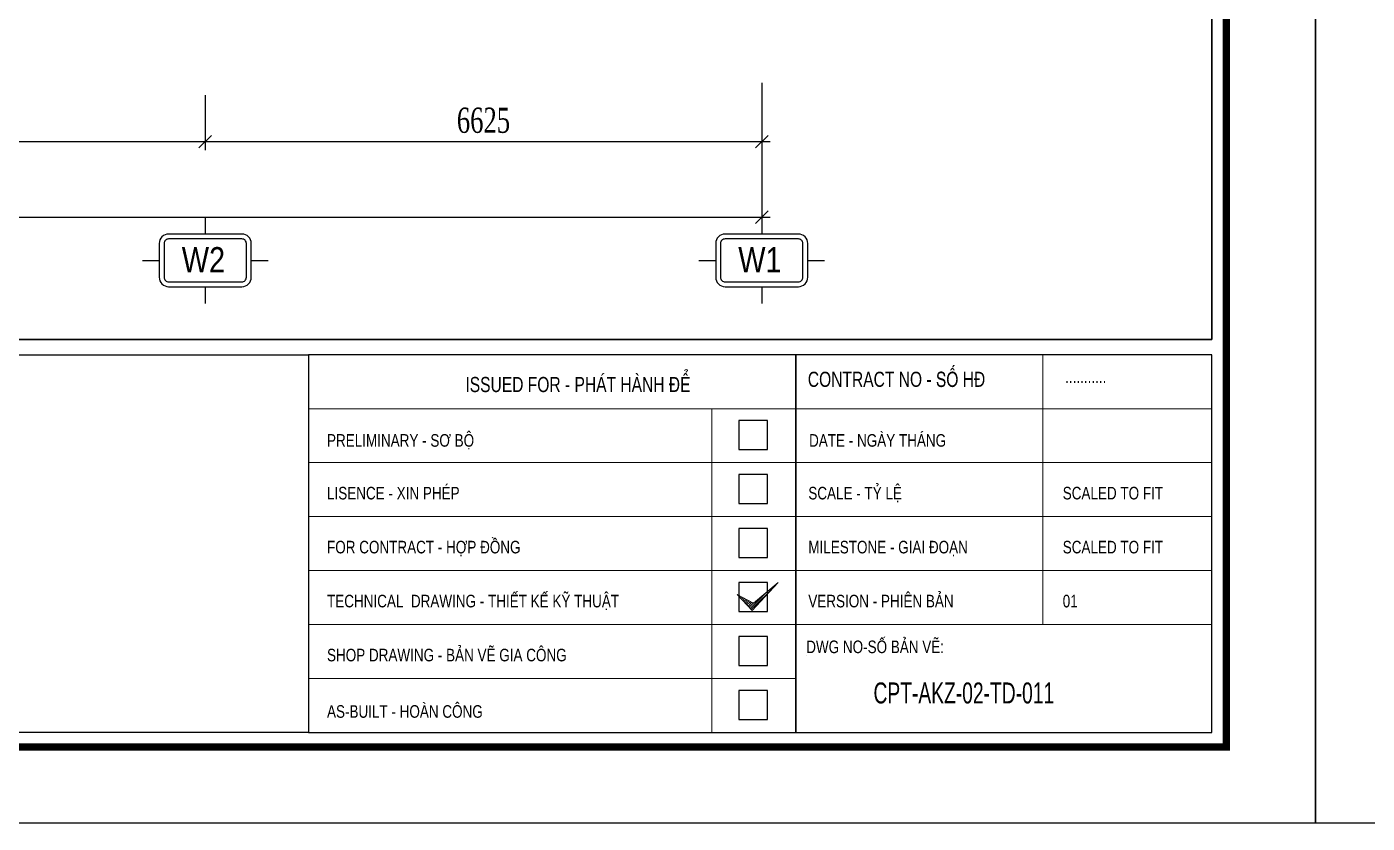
# Model space of a CAD drawing. Header units: inches. Extents: x 315041 to 662841, y -45540 to -35018.
# Drawn here: x 330050 to 330209.6, y -36581.1 to -36486.3 of the extents above; entities that cross this region are included whole.
import ezdxf
from ezdxf.enums import TextEntityAlignment as Align

# ---------------------------------------------------------------- set-up
doc = ezdxf.new("R2010")
doc.units = ezdxf.units.IN
doc.header["$MEASUREMENT"] = 0
for name, color, linetype in [('2', 2, 'Continuous'), ('3', 3, 'Continuous'), ('7', 7, 'Continuous'), ('8', 8, 'Continuous'), ('BAO KHUNG', 31, 'Continuous'), ('Fast RSQ_A2 Frame$0$Khung ten', 4, 'Continuous')]:
    doc.layers.add(name, color=color, linetype=linetype)
doc.layers.add('Cover text', color=7, linetype='Continuous', true_color=0x52370f)
for name, color, linetype, lineweight in [('DETAIL$0$S-Dim', 8, 'Continuous', 20), ('DETAIL$0$S-Hatch', 8, 'Continuous', 13), ('S-Hatch', 8, 'Continuous', 9)]:
    doc.layers.add(name, color=color, linetype=linetype, lineweight=lineweight)
doc.styles.add('hx2', font='VHARIALN.TTF')
doc.styles.add('ST1', font='times.ttf', dxfattribs={"width": 0.7})
doc.styles.get("Standard").update_dxf_attribs({"font": 'VHARIALN.TTF'})
doc.styles.add('style2', font='VHAVANI.TTF')
doc.styles.add('TIEU DE', font='VHARIALN.TTF', dxfattribs={"width": 0.8})
doc.dimstyles.new('100', dxfattribs={"dimtxt": 3, "dimasz": 1.5, "dimexe": 1, "dimexo": 0, "dimgap": 1, "dimtad": 1, "dimdec": 0, "dimlfac": 100, "dimzin": 0, "dimdsep": 46, "dimtxsty": 'ST1', "dimblk": 'OBLIQUE', "dimcen": 1, "dimdle": 1, "dimclrd": 8, "dimclre": 8, "dimclrt": 3, "dimadec": 0, "dimazin": 0, "dimtfac": 1, "dimtdec": 0, "dimtix": 1, "dimtmove": 1, "dimatfit": 3, "dimfxl": 0, "dimtfill": 1, "dimtolj": 1, "dimtzin": 0, "dimlwd": -1, "dimlwe": -1, "dimarcsym": 1})

# ---------------------------------------------------------------- blocks, each defined once
blk = doc.blocks.new('DETAIL$0$MARK')
at = {"layer": 'DETAIL$0$S-Hatch', "linetype": 'Continuous'}
h = blk.add_hatch(dxfattribs=at)
h.set_pattern_fill('ANSI31', color=256, scale=50, style=0)
h.paths.add_polyline_path([(1667849.6, -1156933.2), (1667909.3, -1156997), (1668012, -1156885.1), (1667913.5, -1156966.7)])
at = {"layer": 'DETAIL$0$S-Dim', "linetype": 'Continuous'}
blk.add_lwpolyline([(1667849.6, -1156933.2), (1667909.3, -1156997), (1668012, -1156885.1), (1667913.5, -1156966.7), (1667849.6, -1156933.2)], dxfattribs=at)
blk = doc.blocks.new('A$C75D82031')
at = {"layer": '2', "color": 157, "linetype": 'Continuous'}
blk.add_lwpolyline([(0, 420), (594, 420), (594, 0), (0, 0)], close=True, dxfattribs=at)
at = {"layer": '7', "color": 147, "linetype": 'Continuous'}
blk.add_lwpolyline([(12.33, 57.61), (581.67, 57.61), (581.67, 409.19), (12.33, 409.19)], close=True, dxfattribs=at)
at = {"layer": 'BAO KHUNG', "color": 167, "linetype": 'Continuous', "const_width": 0.871}
blk.add_lwpolyline([(10.59, 9.07), (583.41, 9.07), (583.41, 410.93), (10.59, 410.93)], close=True, dxfattribs=at)
at = {"layer": 'BAO KHUNG', "color": 7}
for points in [[(211.89, 55.81), (474.14, 55.81), (474.14, 10.81), (211.89, 10.81)], [(474.14, 10.81), (532.16, 10.81), (532.16, 55.81), (474.14, 55.81)], [(532.16, 10.81), (581.67, 10.81), (581.67, 55.81), (532.16, 55.81)]]:
    blk.add_lwpolyline(points, close=True, dxfattribs=at)
at = {"layer": 'Fast RSQ_A2 Frame$0$Khung ten', "color": 7, "ltscale": 1000}
for points in [[(525.34, 44.51), (528.78, 44.51), (528.78, 47.96), (525.34, 47.96)], [(525.34, 38.09), (528.78, 38.09), (528.78, 41.53), (525.34, 41.53)], [(525.34, 31.66), (528.78, 31.66), (528.78, 35.1), (525.34, 35.1)], [(525.34, 25.23), (528.78, 25.23), (528.78, 28.67), (525.34, 28.67)], [(525.34, 18.8), (528.78, 18.8), (528.78, 22.24), (525.34, 22.24)], [(525.34, 12.37), (528.78, 12.37), (528.78, 15.81), (525.34, 15.81)]]:
    blk.add_lwpolyline(points, close=True, dxfattribs=at)
at = {"layer": 'S-Hatch'}
for p, q in [((561.54, 55.81), (561.54, 23.67)), ((474.14, 49.38), (532.16, 49.38)), ((522.13, 10.81), (522.13, 49.38)), ((532.16, 49.38), (581.67, 49.38)), ((474.14, 42.95), (532.16, 42.95)), ((532.16, 42.95), (581.67, 42.95)), ((474.14, 36.52), (532.16, 36.52)), ((532.16, 36.52), (581.67, 36.52)), ((474.14, 30.1), (532.16, 30.1)), ((532.16, 30.1), (581.67, 30.1)), ((474.14, 23.67), (532.16, 23.67)), ((532.16, 23.67), (581.67, 23.67)), ((474.14, 17.24), (532.16, 17.24))]:
    blk.add_line(p, q, dxfattribs=at)
at = {"layer": 'DETAIL$0$S-Dim', "linetype": 'Continuous', "xscale": 0.02999999996973202, "yscale": 0.02999999996973202, "zscale": 0.02999999996973202}
blk.add_blockref('DETAIL$0$MARK', (-49510.32, 34735.23), dxfattribs=at)
at = {"layer": 'BAO KHUNG', "color": 7, "linetype": 'Continuous', "width": 0.9}
blk.add_text('CONTRACT NO - Sè H§', height=1.8, dxfattribs=at).set_placement((533.57, 51.98))
blk.add_text('ISSUED FOR - PHÁT HÀNH ĐỂ ', height=1.8, dxfattribs=at).set_placement((506.46, 51.36), align=Align.CENTER)
at = {"layer": 'BAO KHUNG', "color": 109, "linetype": 'Continuous', "style": 'style2', "width": 0.8}
blk.add_text('...........', height=1.5, dxfattribs=at).set_placement((564.21, 52.44))
at = {"layer": 'Cover text', "linetype": 'Continuous', "style": 'style2', "width": 0.8}
for s, p in [('PRELIMINARY - S¥ Bé', (476.33, 44.85)), ('date - NGµY TH¸NG', (533.72, 44.85)), ('LISENCE - XIN PHÐP', (476.33, 38.57)), ('scale - tû lÖ', (533.63, 38.57)), ('scaled to fit', (563.92, 38.57)), ('FOR CONTRACT - HîP §åNG', (476.33, 32.14)), ('MILESTONE - GIAI §O¹N', (533.63, 32.14)), ('scaled to fit', (563.92, 32.14)), ('TECHNICAL  DRAWING - THIÕT KÕ Kü THUËT', (476.33, 25.71)), ('VERSION - PHI£N B¶N', (533.63, 25.71)), ('01', (563.92, 25.71)), ('SHOP DRAWING - B¶N VÏ GIA C¤NG', (476.33, 19.28)), ('%%u%%udwg no-sè b¶n vÏ:', (533.38, 20.26)), ('AS-BUILT - HOµN C¤NG', (476.33, 12.56))]:
    blk.add_text(s, height=1.5, dxfattribs=at).set_placement(p)
blk = doc.blocks.new('_Oblique')
at = {"color": 0, "linetype": 'ByBlock', "lineweight": -2}
blk.add_line((-0.5, -0.5), (0.5, 0.5), dxfattribs=at)
blk = doc.blocks.new('*D337')
at = {"color": 8, "linetype": 'Continuous', "transparency": 16777216}
for p, q in [((330005.03, -36494.42), (330005.03, -36500.94)), ((330071.28, -36494.42), (330071.28, -36500.94)), ((330004.03, -36499.94), (330072.28, -36499.94))]:
    blk.add_line(p, q, dxfattribs=at)
at = {"layer": 'Defpoints', "color": 0, "transparency": 16777216}
for p in [(330005.03, -36494.42), (330071.28, -36494.42), (330071.28, -36499.94)]:
    blk.add_point(p, dxfattribs=at)
at = {"color": 8, "transparency": 16777216, "xscale": 1.5, "yscale": 1.5, "zscale": 1.5, "rotation": 180}
blk.add_blockref('_Oblique', (330005.03, -36499.94), dxfattribs=at)
at = {"color": 8, "transparency": 16777216, "xscale": 1.5, "yscale": 1.5, "zscale": 1.5}
blk.add_blockref('_Oblique', (330071.28, -36499.94), dxfattribs=at)
at = {"color": 3, "transparency": 16777216, "insert": (330038.15, -36497.41), "char_height": 3, "attachment_point": 5, "style": 'ST1', "bg_fill": 3, "box_fill_scale": 1.25, "bg_fill_color": 256, "bg_fill_true_color": 13158600, "bg_fill_transparency": 16677532}
blk.add_mtext('\\A1;6625', dxfattribs=at)
blk = doc.blocks.new('*D338')
at = {"color": 8, "linetype": 'Continuous', "transparency": 16777216}
for p, q in [((330071.28, -36494.42), (330071.28, -36500.94)), ((330137.53, -36494.42), (330137.53, -36500.94)), ((330070.28, -36499.94), (330138.53, -36499.94))]:
    blk.add_line(p, q, dxfattribs=at)
at = {"layer": 'Defpoints', "color": 0, "transparency": 16777216}
for p in [(330071.28, -36494.42), (330137.53, -36494.42), (330137.53, -36499.94)]:
    blk.add_point(p, dxfattribs=at)
at = {"color": 8, "transparency": 16777216, "xscale": 1.5, "yscale": 1.5, "zscale": 1.5, "rotation": 180}
blk.add_blockref('_Oblique', (330071.28, -36499.94), dxfattribs=at)
at = {"color": 8, "transparency": 16777216, "xscale": 1.5, "yscale": 1.5, "zscale": 1.5}
blk.add_blockref('_Oblique', (330137.53, -36499.94), dxfattribs=at)
at = {"color": 3, "transparency": 16777216, "insert": (330104.4, -36497.41), "char_height": 3, "attachment_point": 5, "style": 'ST1', "bg_fill": 3, "box_fill_scale": 1.25, "bg_fill_color": 256, "bg_fill_true_color": 13158600, "bg_fill_transparency": 1019152}
blk.add_mtext('\\A1;6625', dxfattribs=at)
blk = doc.blocks.new('*D339')
at = {"color": 8, "linetype": 'Continuous', "transparency": 16777216}
for p, q in [((329938.78, -36492.92), (329938.78, -36509.95)), ((330137.53, -36492.92), (330137.53, -36509.95)), ((329937.78, -36508.95), (330138.53, -36508.95))]:
    blk.add_line(p, q, dxfattribs=at)
at = {"layer": 'Defpoints', "color": 0, "transparency": 16777216}
for p in [(329938.78, -36492.92), (330137.53, -36492.92), (330137.53, -36508.95)]:
    blk.add_point(p, dxfattribs=at)
at = {"color": 8, "transparency": 16777216, "xscale": 1.5, "yscale": 1.5, "zscale": 1.5, "rotation": 180}
blk.add_blockref('_Oblique', (329938.78, -36508.95), dxfattribs=at)
at = {"color": 8, "transparency": 16777216, "xscale": 1.5, "yscale": 1.5, "zscale": 1.5}
blk.add_blockref('_Oblique', (330137.53, -36508.95), dxfattribs=at)
at = {"color": 3, "transparency": 16777216, "insert": (330038.15, -36506.42), "char_height": 3, "attachment_point": 5, "style": 'ST1', "bg_fill": 3, "box_fill_scale": 1.25, "bg_fill_color": 256, "bg_fill_true_color": 13158600, "bg_fill_transparency": 16677532}
blk.add_mtext('\\A1;19875', dxfattribs=at)
blk = doc.blocks.new('TENTRUC')
at = {"layer": '7'}
for p, q in [((0, 8.27), (0, 10.26)), ((-7.48, 5.13), (-5.48, 5.13)), ((5.48, 5.13), (7.48, 5.13)), ((0, 0), (0, 2))]:
    blk.add_line(p, q, dxfattribs=at)
blk.add_lwpolyline([(-4.36, 8.27), (4.36, 8.27, -0.414214), (5.48, 7.14), (5.48, 3.12, -0.414214), (4.36, 2), (-4.36, 2, -0.414214), (-5.48, 3.12), (-5.48, 7.14, -0.414214)], format="xyb", close=True, dxfattribs=at)
at = {"layer": '8', "ltscale": 15}
blk.add_lwpolyline([(-4.36, 7.68), (4.36, 7.68, -0.414214), (4.9, 7.14), (4.9, 3.12, -0.414214), (4.36, 2.58), (-4.36, 2.58, -0.414214), (-4.9, 3.12), (-4.9, 7.14, -0.414214)], format="xyb", close=True, dxfattribs=at)
at = {"layer": '3', "style": 'hx2'}
blk.add_attdef('TR', text='', height=2.9, dxfattribs=at).set_placement((-0.16, 3.83), align=Align.CENTER)

msp = doc.modelspace()

# ---------------------------------------------------------------- block references
at = {"color": 1}
for p in [(329609.4423, -36581.1298), (330203.4423, -36581.1298)]:
    msp.add_blockref('A$C75D82031', p, dxfattribs=at)

# ---------------------------------------------------------------- texts
at = {"color": 3, "ltscale": 0.5, "style": 'TIEU DE', "width": 0.8}
msp.add_attdef('CPT-AKZ-02-TD-011', text='KC-01', height=2.5, dxfattribs=at).set_placement((330161.5855, -36565.6148), align=Align.MIDDLE_CENTER)

# ---------------------------------------------------------------- next in the draw order: dimensions: what is measured, and where the dimension line sits
at = {"color": 8}
dim = msp.add_linear_dim(base=(330071.2756, -36499.9405), p1=(330005.0256, -36494.4172), p2=(330071.2756, -36494.4172), dimstyle='100', dxfattribs=at)
dim.commit()
dim.dimension.update_dxf_attribs({"geometry": '*D337', "text_midpoint": (330038.1506, -36497.4146)})

# ---------------------------------------------------------------- next in the draw order: dimensions: what is measured, and where the dimension line sits
dim = msp.add_linear_dim(base=(330137.5256, -36499.9405), p1=(330071.2756, -36494.4172), p2=(330137.5256, -36494.4172), dimstyle='100', dxfattribs=at)
dim.commit()
dim.dimension.update_dxf_attribs({"geometry": '*D338', "text_midpoint": (330104.4006, -36497.4146)})

# ---------------------------------------------------------------- next in the draw order: dimensions: what is measured, and where the dimension line sits
dim = msp.add_linear_dim(base=(330137.5256, -36508.9505), p1=(329938.7756, -36492.9172), p2=(330137.5256, -36492.9172), dimstyle='100', dxfattribs=at)
dim.commit()
dim.dimension.update_dxf_attribs({"geometry": '*D339', "text_midpoint": (330038.1506, -36506.4203)})

# ---------------------------------------------------------------- next in the draw order: linework, layer by layer
msp.add_lwpolyline([(329906.4424, -36171.9399), (330191.1113, -36171.9399), (330191.1113, -36523.5197), (329906.4424, -36523.5197)], close=True, dxfattribs=at)

# ---------------------------------------------------------------- next in the draw order: block references
at = {"layer": '3'}
ref = msp.add_blockref('TENTRUC', (330071.2756, -36508.9505), dxfattribs=dict(at, xscale=-1, rotation=180))
ref.add_attrib('TR', 'W2', dxfattribs={"layer": '0', "height": 3, "style": 'hx2'}).set_placement((330071.0593, -36515.5038), align=Align.CENTER)
ref = msp.add_blockref('TENTRUC', (330137.5256, -36508.9505), dxfattribs=dict(at, xscale=-1, rotation=180))
ref.add_attrib('TR', 'W1', dxfattribs={"layer": '0', "height": 3, "style": 'hx2'}).set_placement((330137.3093, -36515.5038), align=Align.CENTER)

doc.saveas('drawing.dxf')
